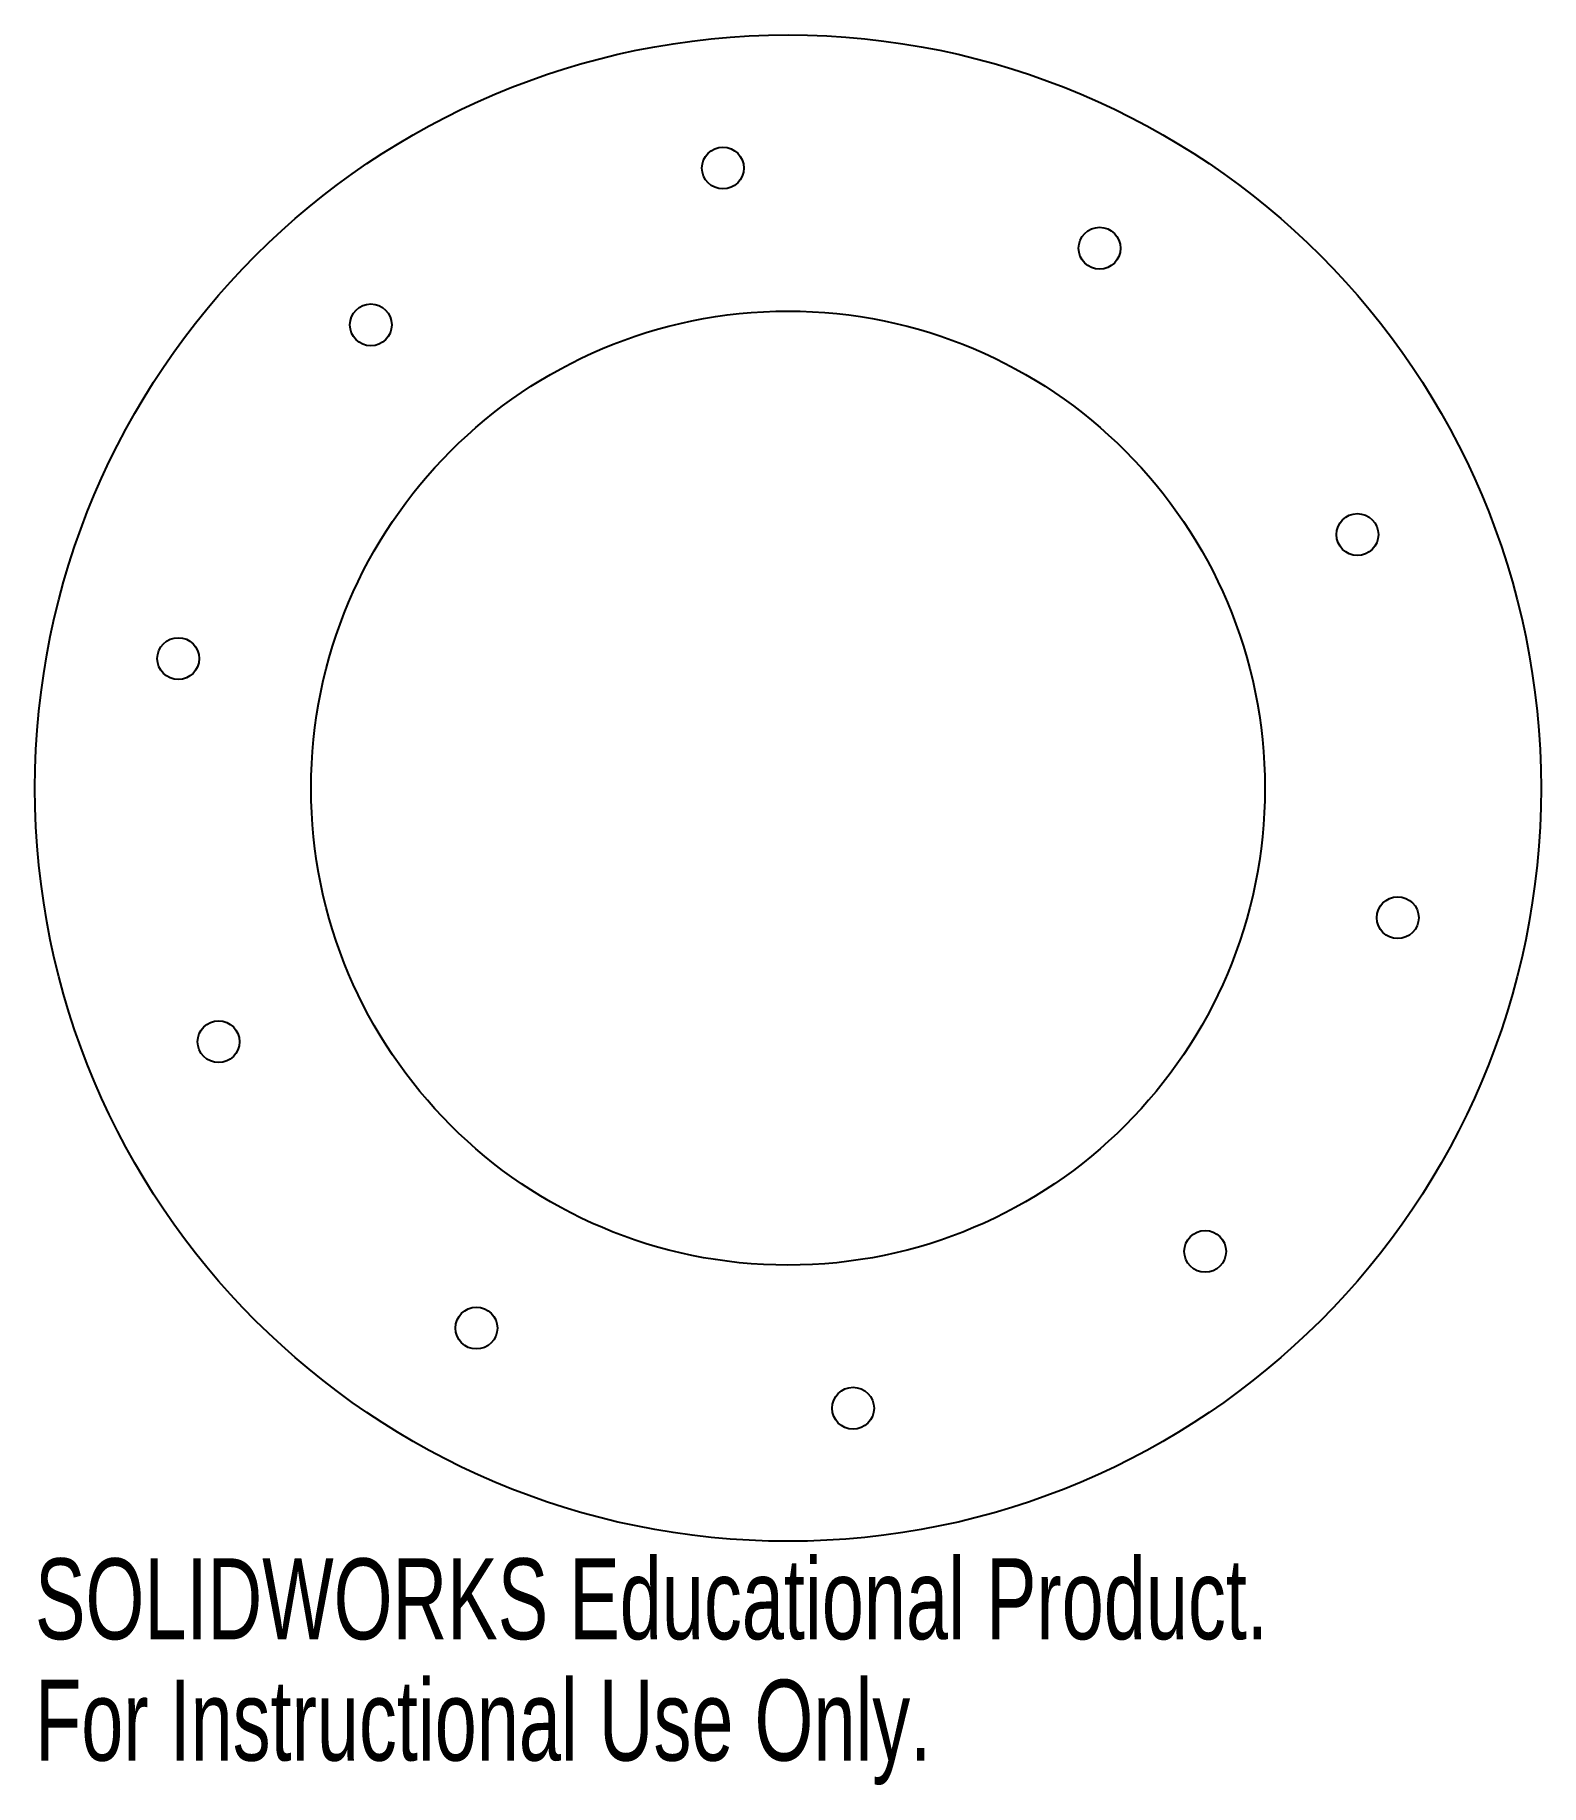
# Model space of a CAD drawing. Header units: millimetres. Extents: x -45 to 45, y -60 to 45.
import ezdxf

# ---------------------------------------------------------------- set-up
doc = ezdxf.new("R2010")
doc.units = ezdxf.units.MM
doc.styles.add('SLDTEXTSTYLE0', font='TXT', dxfattribs={"width": 0.7})

msp = doc.modelspace()

# ---------------------------------------------------------------- linework, layer by layer
at = {"color": 7, "linetype": 'Continuous', "lineweight": 25}
for centre, radius in [((0, 0), 45), ((-3.89, 37.05), 1.25), ((18.62, 32.26), 1.25), ((0, 0), 28.5), ((-24.93, 27.68), 1.25), ((34.03, 15.15), 1.25), ((-36.44, 7.74), 1.25), ((36.44, -7.74), 1.25), ((-34.03, -15.15), 1.25), ((24.93, -27.68), 1.25), ((-18.62, -32.26), 1.25), ((3.89, -37.05), 1.25)]:
    msp.add_circle(centre, radius, dxfattribs=at)

# ---------------------------------------------------------------- texts
at = {"color": 7, "linetype": 'Continuous', "char_height": 4.8336, "attachment_point": 1, "style": 'SLDTEXTSTYLE0'}
for s, insert in [('SOLIDWORKS Educational Product.', (-45, -46.02)), ('For Instructional Use Only.', (-45, -53.27))]:
    msp.add_mtext(s, dxfattribs=dict(at, insert=insert))

doc.saveas('drawing.dxf')
